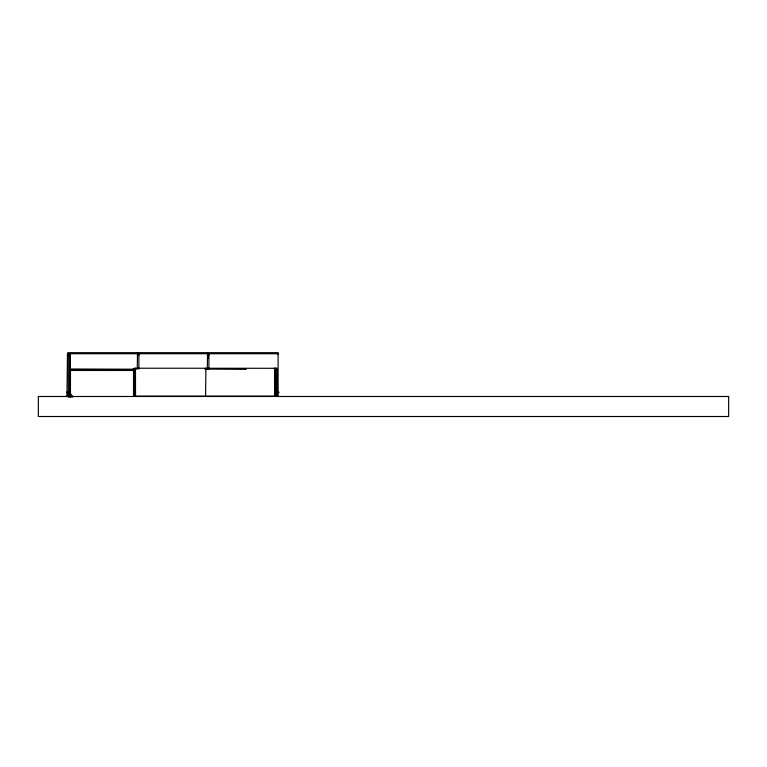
<?xml version="1.0" encoding="UTF-8"?>
<svg xmlns="http://www.w3.org/2000/svg" width="767" height="767" viewBox="0 0 767 767"><rect width="100%" height="100%" fill="white"/><g stroke="black" fill="none" stroke-linecap="round" stroke-linejoin="round"><path stroke-width="1.15" d="M69.835 369.004L134.033 369.205M69.998 370.48L133.631 370.48L133.353 369.004M275.756 396.06L275.756 368.218L276.139 396.06M138.846 369.08L138.913 354.968M208.883 369.08L208.95 354.968M66.94 396.127L67.448 354.968M137.293 369.08L137.475 354.968M207.32 369.08L207.512 354.968M69.519 354.517L68.953 354.162M134.235 368.678L134.235 370.058L134.474 369.282M134.398 369.358L134.235 368.716M68.436 392.857L68.723 393.807M274.682 368.985L274.327 368.323M274.691 369.061C274.375 370.892 275.315 367.815 274.346 368.62M133.928 369.569L133.4 369.167M134.637 396.395L134.791 368.611M68.522 392.656L68.225 393.298L70.248 393.298M68.646 392.733L68.646 393.423M133.928 369.521L133.094 370.077L133.516 370.49M205.882 368.937L205.882 368.428M68.484 354.392L69.26 353.942M68.982 354.229L69.95 354.392M134.091 368.802L133.084 369.004M68.656 392.483L68.436 393.298M69.471 354.757L68.819 354.584M205.882 368.889C203.763 369.454 206.956 370.077 205.546 369.071M69.26 354.066L67.285 354.095M133.621 369.752L134.628 369.732M67.985 352.676L278.095 352.676L278.114 396.127L134.436 396.127M68.273 353.405L68.388 396.855M68.148 353.731L278.268 353.731M137.322 354.095L139.048 354.095M207.358 354.095L209.084 354.095M68.301 354.824L70.123 354.824M67.285 354.968L68.666 354.968M137.322 354.968L139.048 354.968M207.358 354.968L209.084 354.968M68.301 355.696L70.123 355.696M134.522 368.218L277.223 368.294L277.223 396.06M134.637 368.553L133.995 368.659L133.947 369.761M69.615 369.004L70.459 369.004M135.05 369.397L136.123 369.397M246.236 369.397L205.652 369.071L206.62 369.397M69.998 369.847L134.484 370.164M70.094 370.164L71.053 370.164M133.563 370.164L134.541 370.164M66.844 392.129L68.809 392.129M276.935 392.129L278.9 392.129M66.844 392.57L68.809 392.57M276.935 392.57L278.9 392.57M68.177 392.857L70.248 392.857M70.142 393.346L72.807 396.558M67.975 395.197L67.601 392.618L68.014 396.127M274.327 395.849L275.037 395.849L275.18 368.275M69.001 396.127L65.416 396.491M67.947 396.855L73.086 396.855M69.998 354.824L69.644 354.287M205.661 368.381L205.125 368.822L206.026 368.994L206.026 368.323M134.398 368.716L134.311 396.395M205.882 368.467L205.575 396.491M69.557 392.483L69.912 393.298M69.807 392.483L70.171 395.925M70.142 395.925L70.852 396.855M67.975 392.618L68.014 395.83M278.268 353.366L278.268 354.086M276.935 391.506L276.935 393.193M276.043 368.218L276.043 396.06M274.682 368.294L274.682 395.849M208.509 353.213L208.509 354.095M208.24 353.366L208.221 354.095M207.924 353.213L207.924 354.095M138.472 353.213L138.472 354.095M138.204 353.366L138.185 354.095M137.897 353.213L137.897 354.095M135.471 368.323L135.538 396.491M134.992 368.294L134.992 396.06M134.944 369.08L134.944 369.723M133.506 369.08L133.506 396.395M70.468 369.109L70.468 396.395M70.037 369.08L70.037 392.925M68.445 353.213L68.445 354.095M68.148 353.366L68.148 354.095M67.86 353.213L67.86 354.095M728.65 396.491L38.35 396.491L38.35 416.51L728.65 416.51L728.65 396.491M70.161 396.855L69.97 355.696L70.085 396.855M208.058 358.544L208.058 352.676L208.058 358.544"/></g></svg>
